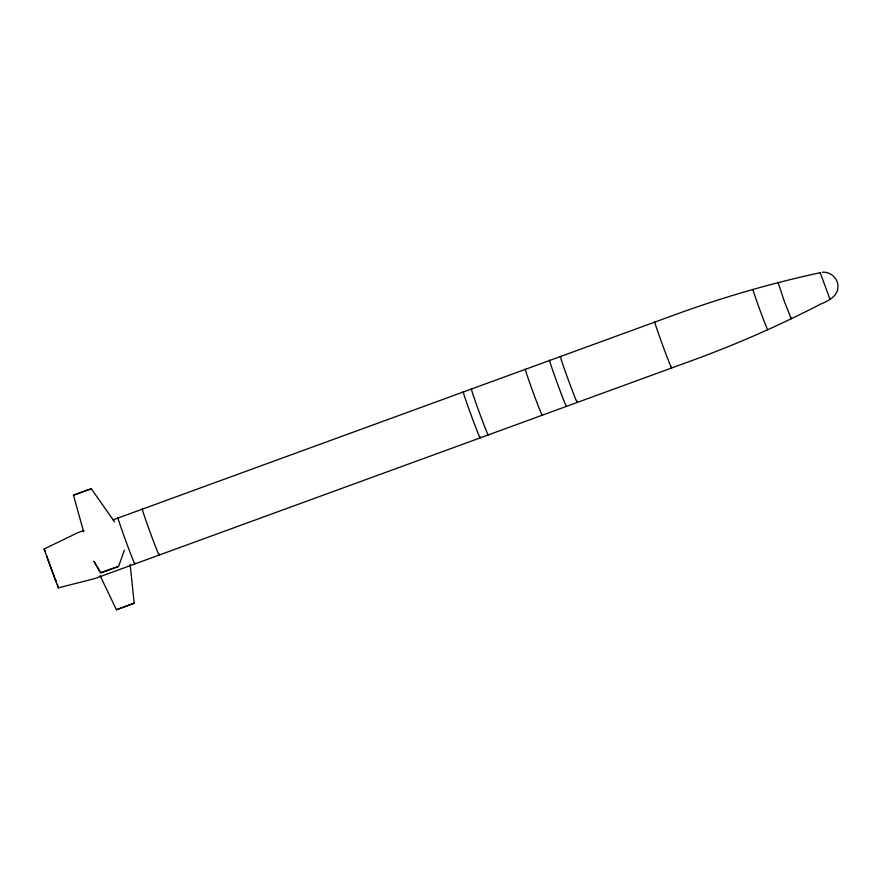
<?xml version="1.0" encoding="UTF-8"?>
<svg xmlns="http://www.w3.org/2000/svg" width="882" height="882" viewBox="0 0 882 882"><rect width="100%" height="100%" fill="white"/><g stroke="black" fill="none" stroke-linecap="round" stroke-linejoin="round"><path stroke-width="1.32" d="M822.322 272.24C829.951 271.513 837.272 277.565 837.9 285.228C839.025 295.547 828.606 300.872 820.58 304.136C779.093 325.579 736.25 344.399 692.381 360.418L94.528 578.658L58.355 587.853L44.1 549.012L77.671 532.75L83.988 530.446M94.12 561.702L100.791 573.079L118.541 566.453L124.406 550.214M100.074 575.626L116.424 609.76L134.185 603.178L130.15 564.282M113.006 519.851L675.535 314.521C722.733 297.311 771.111 283.309 820.216 272.692L820.381 272.869M83.625 531.78L73.46 495.177L91.265 488.738L114.572 521.857M134.185 603.178L116.424 609.76M93.933 561.195L100.603 572.572L118.541 566.453M778.233 282.946L784.627 302.173L791.242 318.744L791.011 317.752M44.1 549.012L45.059 550.831M55.996 581.701L46.459 555.715M57.396 584.468L58.355 587.853M55.5 579.54L55.996 581.139M91.265 488.738L73.46 495.177M829.786 298.491L829.951 299.219L820.216 272.692M671.389 366.725A24.509 0.628 69.9 0 1 663.253 346.869A24.509 0.628 69.9 0 1 655.106 322.382M542.198 415.246A24.509 0.628 69.9 0 1 532.684 391.123A24.509 0.628 69.9 0 1 525.639 369.646M488.253 434.936A24.509 0.628 69.9 0 1 478.728 410.814A24.509 0.628 69.9 0 1 471.694 389.337M767.737 329.692A21.477 0.551 69.9 0 1 759.391 308.557A21.477 0.551 69.9 0 1 753.217 289.748M479.874 436.634A24.509 0.628 69.9 0 1 471.738 416.778A24.509 0.628 69.9 0 1 463.601 392.292M566.476 406.382A24.509 0.628 69.9 0 1 556.95 382.259A24.509 0.628 69.9 0 1 549.916 360.782M576.982 401.189A24.509 0.628 69.9 0 1 568.846 381.333A24.509 0.628 69.9 0 1 560.698 356.846M158.892 553.797A24.509 0.628 69.9 0 1 150.756 533.941A24.509 0.628 69.9 0 1 142.619 509.454M134.615 562.661A24.509 0.628 69.9 0 1 126.479 542.805A24.509 0.628 69.9 0 1 118.342 518.318"/></g></svg>
